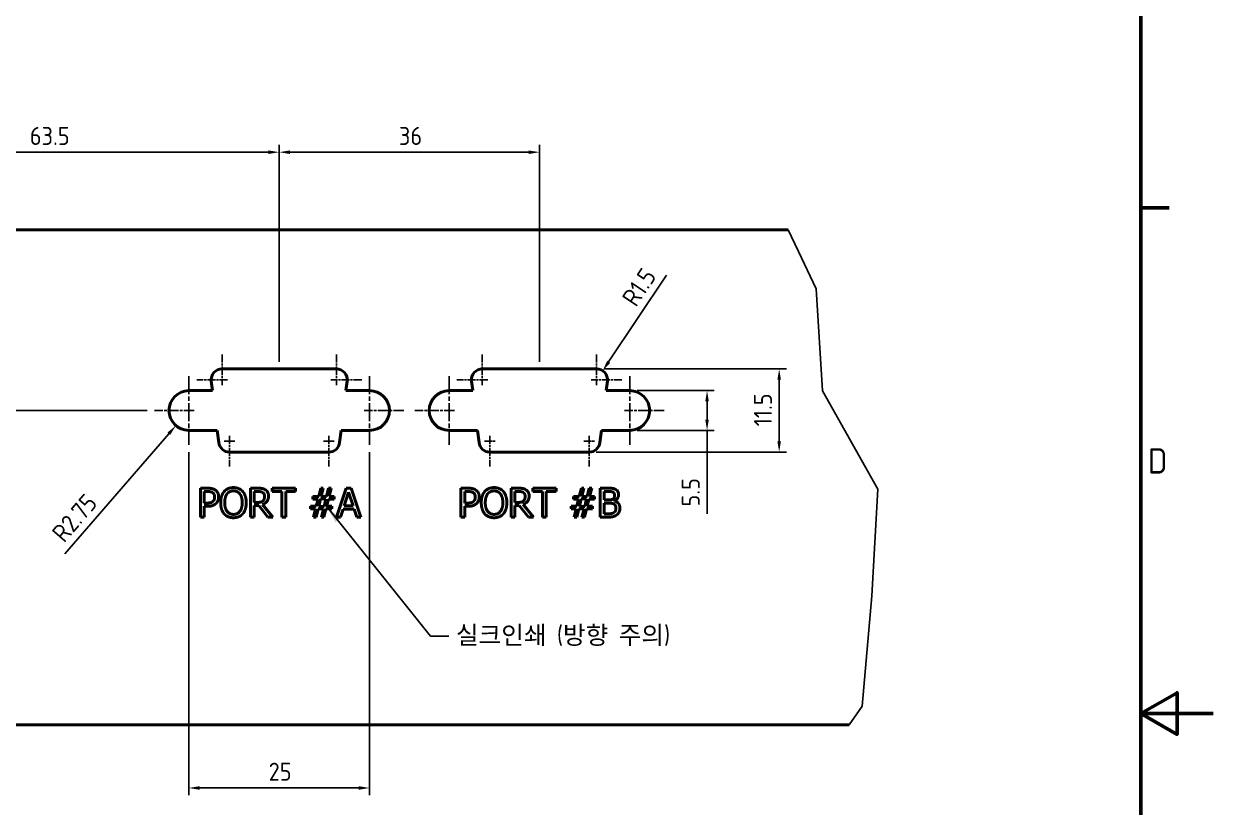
# Model space of a CAD drawing. Header units: millimetres. Extents: x 0 to 1188, y 0 to 840.
# Drawn here: x 858.9 to 1188, y 394.1 to 610.9 of the extents above; entities that cross this region are included whole.
import ezdxf

# ---------------------------------------------------------------- set-up
doc = ezdxf.new("R2010")
doc.units = ezdxf.units.MM
doc.header["$LTSCALE"] = 2
doc.linetypes.add('CHAIN', pattern=[0.3543, 0.2362, -0.0295, 0.0591, -0.0295])
doc.layers.get('0').update_dxf_attribs({"color": 3, "lineweight": 25})
for name, color, linetype, lineweight in [('가시적인 것(ISO)', 3, 'Continuous', 40), ('경계(ISO)', 7, 'Continuous', 50), ('기호(ISO)', 5, 'Continuous', 25), ('끊기 선(JIS)', 1, 'Continuous', 25), ('중심 표식(ISO)', 1, 'Continuous', 25), ('치수(ISO)', 2, 'Continuous', 25)]:
    doc.layers.add(name, color=color, linetype=linetype, lineweight=lineweight)
doc.styles.add('문자 텍스트_PSTEK_POSCO', font='isocp.shx')
doc.styles.add('치수 텍스트_PSTEK_POSCO', font='isocp.shx')
doc.dimstyles.new('치수_PSTEK_POSCO', dxfattribs={"dimscale": 2, "dimtxt": 2.5, "dimasz": 1.5, "dimexe": 1, "dimexo": 1, "dimgap": 1, "dimtad": 1, "dimrnd": 1e-08, "dimdsep": 46, "dimtxsty": '치수 텍스트_PSTEK_POSCO', "dimcen": 0.09, "dimdle": 10, "dimclrd": 7, "dimclre": 7, "dimclrt": 2, "dimadec": 1, "dimazin": 2, "dimtfac": 1, "dimtmove": 0, "dimatfit": 3, "dimfxl": 0, "dimtolj": 1, "dimlwd": -1, "dimlwe": -1, "dimarcsym": 0})
doc.dimstyles.new('치수_PSTEK_POSCO$7', dxfattribs={"dimscale": 2, "dimtxt": 2.5, "dimasz": 2.5, "dimexe": 1, "dimexo": 1, "dimgap": 1, "dimtad": 1, "dimrnd": 1e-08, "dimdsep": 46, "dimtxsty": '치수 텍스트_PSTEK_POSCO', "dimcen": 0.09, "dimdle": 10, "dimclrd": 7, "dimclre": 7, "dimclrt": 2, "dimadec": 1, "dimazin": 2, "dimtfac": 1, "dimtmove": 0, "dimatfit": 3, "dimfxl": 0, "dimtolj": 1, "dimlwd": -1, "dimlwe": -1, "dimarcsym": 0})

# ---------------------------------------------------------------- blocks, each defined once
blk = doc.blocks.new('경계 Default Border')
at = {"layer": '경계(ISO)'}
blk.add_line((584, 280), (587.9, 280), dxfattribs=at)
at = {"layer": '경계(ISO)', "flags": 128}
for points in [[(10, 10), (10, 410), (584, 410), (584, 10), (10, 10)], [(594, 210), (584, 210), (589, 212.89), (589, 207.11), (584, 210)]]:
    blk.add_lwpolyline(points, dxfattribs=at)
at = {"layer": '경계(ISO)', "color": 2, "insert": (584.96, 243.22), "char_height": 3.5, "attachment_point": 7, "style": '문자 텍스트_PSTEK_POSCO'}
blk.add_mtext('D', dxfattribs=at)
blk = doc.blocks.new('*D53')
at = {"layer": 'Defpoints', "color": 0, "transparency": 16777216}
for p in [(1026.57, 509.39), (1026.57, 498.39), (1047.95, 498.39)]:
    blk.add_point(p, dxfattribs=at)
at = {"layer": '치수(ISO)', "color": 7, "transparency": 16777216}
for p, q in [((1028.57, 509.39), (1049.95, 509.39)), ((1047.95, 506.39), (1047.95, 501.39)), ((1028.57, 498.39), (1049.95, 498.39)), ((1047.95, 498.39), (1047.95, 475.32))]:
    blk.add_line(p, q, dxfattribs=at)
for points in [[(1047.45, 506.39), (1048.45, 506.39), (1047.95, 509.39)], [(1047.45, 501.39), (1048.45, 501.39), (1047.95, 498.39)]]:
    blk.add_solid(points, dxfattribs=at)
at = {"layer": '치수(ISO)', "color": 2, "transparency": 16777216, "insert": (1043.45, 477.32), "char_height": 5, "attachment_point": 4, "rotation": 90, "style": '치수 텍스트_PSTEK_POSCO'}
blk.add_mtext('\\A1;5.5', dxfattribs=at)
blk = doc.blocks.new('*D54')
at = {"layer": 'Defpoints', "color": 0, "transparency": 16777216}
for p in [(1017.38, 515.39), (1015.31, 492.39), (1067.9, 492.39)]:
    blk.add_point(p, dxfattribs=at)
at = {"layer": '치수(ISO)', "color": 7, "transparency": 16777216}
for p, q in [((1019.38, 515.39), (1069.9, 515.39)), ((1067.9, 512.39), (1067.9, 495.39)), ((1017.31, 492.39), (1069.9, 492.39))]:
    blk.add_line(p, q, dxfattribs=at)
for points in [[(1067.4, 512.39), (1068.4, 512.39), (1067.9, 515.39)], [(1067.4, 495.39), (1068.4, 495.39), (1067.9, 492.39)]]:
    blk.add_solid(points, dxfattribs=at)
at = {"layer": '치수(ISO)', "color": 2, "transparency": 16777216, "insert": (1063.4, 499.53), "char_height": 5, "attachment_point": 4, "rotation": 90, "style": '치수 텍스트_PSTEK_POSCO'}
blk.add_mtext('\\A1;11.5', dxfattribs=at)
blk = doc.blocks.new('*D55')
at = {"layer": 'Defpoints', "color": 0, "transparency": 16777216}
for p in [(904.57, 503.89), (900.98, 499.72)]:
    blk.add_point(p, dxfattribs=at)
at = {"layer": '치수(ISO)', "color": 7, "transparency": 16777216}
blk.add_line((870.29, 464.21), (899.01, 497.45), dxfattribs=at)
blk.add_solid([(898.64, 497.78), (899.39, 497.13), (900.98, 499.72)], dxfattribs=at)
at = {"layer": '치수(ISO)', "color": 2, "transparency": 16777216, "insert": (868.19, 468.66), "char_height": 5, "attachment_point": 4, "rotation": 49.1766, "style": '치수 텍스트_PSTEK_POSCO'}
blk.add_mtext('\\A1;R2.75', dxfattribs=at)
blk = doc.blocks.new('*D56')
at = {"layer": 'Defpoints', "color": 0, "transparency": 16777216}
for p in [(1019.05, 514.88), (1017.38, 512.39)]:
    blk.add_point(p, dxfattribs=at)
at = {"layer": '치수(ISO)', "color": 7, "transparency": 16777216}
blk.add_line((1036.74, 541.31), (1020.72, 517.37), dxfattribs=at)
blk.add_solid([(1020.31, 517.65), (1021.14, 517.09), (1019.05, 514.88)], dxfattribs=at)
at = {"layer": '치수(ISO)', "color": 2, "transparency": 16777216, "insert": (1026.21, 533.66), "char_height": 5, "attachment_point": 4, "rotation": 56.2028, "style": '치수 텍스트_PSTEK_POSCO'}
blk.add_mtext('\\A1;R1.5', dxfattribs=at)
blk = doc.blocks.new('*D57')
at = {"layer": 'Defpoints', "color": 0, "transparency": 16777216}
for p in [(929.57, 575.39), (802.57, 553.89), (929.57, 515.39)]:
    blk.add_point(p, dxfattribs=at)
at = {"layer": '치수(ISO)', "color": 7, "transparency": 16777216}
for p, q in [((802.57, 555.89), (802.57, 577.39)), ((929.57, 517.39), (929.57, 577.39)), ((805.57, 575.39), (926.57, 575.39))]:
    blk.add_line(p, q, dxfattribs=at)
for points in [[(805.57, 575.89), (805.57, 574.89), (802.57, 575.39)], [(926.57, 575.89), (926.57, 574.89), (929.57, 575.39)]]:
    blk.add_solid(points, dxfattribs=at)
at = {"layer": '치수(ISO)', "color": 2, "transparency": 16777216, "insert": (860.57, 579.89), "char_height": 5, "attachment_point": 4, "style": '치수 텍스트_PSTEK_POSCO'}
blk.add_mtext('\\A1;63.5', dxfattribs=at)
blk = doc.blocks.new('*D58')
at = {"layer": 'Defpoints', "color": 0, "transparency": 16777216}
for p in [(1001.57, 575.39), (929.57, 515.39), (1001.57, 515.39)]:
    blk.add_point(p, dxfattribs=at)
at = {"layer": '치수(ISO)', "color": 7, "transparency": 16777216}
for p, q in [((929.57, 517.39), (929.57, 577.39)), ((1001.57, 517.39), (1001.57, 577.39)), ((932.57, 575.39), (998.57, 575.39))]:
    blk.add_line(p, q, dxfattribs=at)
for points in [[(932.57, 575.89), (932.57, 574.89), (929.57, 575.39)], [(998.57, 575.89), (998.57, 574.89), (1001.57, 575.39)]]:
    blk.add_solid(points, dxfattribs=at)
at = {"layer": '치수(ISO)', "color": 2, "transparency": 16777216, "insert": (962.7, 579.89), "char_height": 5, "attachment_point": 4, "style": '치수 텍스트_PSTEK_POSCO'}
blk.add_mtext('\\A1;36', dxfattribs=at)
blk = doc.blocks.new('*D59')
at = {"layer": 'Defpoints', "color": 0, "transparency": 16777216}
for p in [(775.21, 503.89), (895.07, 503.89), (806.57, 416.89)]:
    blk.add_point(p, dxfattribs=at)
at = {"layer": '치수(ISO)', "color": 7, "transparency": 16777216}
for p, q in [((893.07, 503.89), (773.21, 503.89)), ((775.21, 419.89), (775.21, 500.89)), ((804.57, 416.89), (773.21, 416.89))]:
    blk.add_line(p, q, dxfattribs=at)
for points in [[(774.71, 500.89), (775.71, 500.89), (775.21, 503.89)], [(774.71, 419.89), (775.71, 419.89), (775.21, 416.89)]]:
    blk.add_solid(points, dxfattribs=at)
at = {"layer": '치수(ISO)', "color": 2, "transparency": 16777216, "insert": (770.71, 454.78), "char_height": 5, "attachment_point": 4, "rotation": 90, "style": '치수 텍스트_PSTEK_POSCO'}
blk.add_mtext('\\A1;43.5', dxfattribs=at)
blk = doc.blocks.new('*D60')
at = {"layer": 'Defpoints', "color": 0, "transparency": 16777216}
for p in [(904.57, 494.39), (954.57, 494.39), (954.57, 399.41)]:
    blk.add_point(p, dxfattribs=at)
at = {"layer": '치수(ISO)', "color": 7, "transparency": 16777216}
for p, q in [((904.57, 492.39), (904.57, 397.41)), ((954.57, 492.39), (954.57, 397.41)), ((907.57, 399.41), (951.57, 399.41))]:
    blk.add_line(p, q, dxfattribs=at)
for points in [[(907.57, 399.91), (907.57, 398.91), (904.57, 399.41)], [(951.57, 399.91), (951.57, 398.91), (954.57, 399.41)]]:
    blk.add_solid(points, dxfattribs=at)
at = {"layer": '치수(ISO)', "color": 2, "transparency": 16777216, "insert": (926.65, 403.91), "char_height": 5, "attachment_point": 4, "style": '치수 텍스트_PSTEK_POSCO'}
blk.add_mtext('\\A1;25', dxfattribs=at)

msp = doc.modelspace()

# ---------------------------------------------------------------- linework, layer by layer
at = {"layer": '가시적인 것(ISO)'}
for p, q in [((806.571, 553.886), (1070.383, 553.886)), ((913.758, 515.386), (945.384, 515.386)), ((985.758, 515.386), (1017.384, 515.386)), ((911.101, 509.386), (910.78, 512.023)), ((948.362, 512.023), (948.041, 509.386)), ((983.101, 509.386), (982.78, 512.023)), ((1020.362, 512.023), (1020.041, 509.386)), ((904.571, 509.386), (911.101, 509.386)), ((948.041, 509.386), (954.571, 509.386)), ((976.571, 509.386), (983.101, 509.386)), ((1020.041, 509.386), (1026.571, 509.386)), ((912.441, 498.386), (904.571, 498.386)), ((912.85, 495.023), (912.441, 498.386)), ((946.701, 498.386), (946.292, 495.023)), ((954.571, 498.386), (946.701, 498.386)), ((984.441, 498.386), (976.571, 498.386)), ((984.85, 495.023), (984.441, 498.386)), ((1018.701, 498.386), (1018.292, 495.023)), ((1026.571, 498.386), (1018.701, 498.386)), ((943.314, 492.386), (915.828, 492.386)), ((1015.314, 492.386), (987.828, 492.386)), ((907.756, 482.386), (907.756, 474.386)), ((909.766, 482.386), (907.756, 482.386)), ((908.819, 478.276), (908.819, 481.465)), ((908.819, 481.465), (909.701, 481.465)), ((921.61, 482.386), (921.61, 474.386)), ((923.672, 482.386), (921.61, 482.386)), ((922.673, 478.457), (922.673, 481.465)), ((922.673, 481.465), (923.73, 481.465)), ((927.62, 482.386), (927.62, 481.439)), ((934.051, 482.386), (927.62, 482.386)), ((927.62, 481.439), (930.304, 481.439)), ((930.304, 481.439), (930.304, 474.386)), ((931.367, 481.439), (934.051, 481.439)), ((931.367, 474.386), (931.367, 481.439)), ((934.051, 481.439), (934.051, 482.386)), ((941.059, 482.386), (940.495, 480.117)), ((941.753, 482.386), (941.059, 482.386)), ((941.189, 480.117), (941.753, 482.386)), ((943.218, 482.386), (942.654, 480.117)), ((943.911, 482.386), (943.218, 482.386)), ((943.347, 480.117), (943.911, 482.386)), ((948.138, 482.386), (945.441, 474.386)), ((947.535, 477.53), (948.767, 481.297)), ((949.448, 482.386), (948.138, 482.386)), ((948.767, 481.297), (950.005, 477.53)), ((952.145, 474.386), (949.448, 482.386)), ((979.866, 482.386), (979.866, 474.386)), ((981.876, 482.386), (979.866, 482.386)), ((980.929, 478.276), (980.929, 481.465)), ((980.929, 481.465), (981.811, 481.465)), ((993.72, 482.386), (993.72, 474.386)), ((995.782, 482.386), (993.72, 482.386)), ((994.783, 478.457), (994.783, 481.465)), ((994.783, 481.465), (995.84, 481.465)), ((999.73, 482.386), (999.73, 481.439)), ((1006.161, 482.386), (999.73, 482.386)), ((999.73, 481.439), (1002.414, 481.439)), ((1002.414, 481.439), (1002.414, 474.386)), ((1003.477, 481.439), (1006.161, 481.439)), ((1003.477, 474.386), (1003.477, 481.439)), ((1006.161, 481.439), (1006.161, 482.386)), ((1013.169, 482.386), (1012.605, 480.117)), ((1013.863, 482.386), (1013.169, 482.386)), ((1013.299, 480.117), (1013.863, 482.386)), ((1015.328, 482.386), (1014.764, 480.117)), ((1016.022, 482.386), (1015.328, 482.386)), ((1015.458, 480.117), (1016.022, 482.386)), ((1018.414, 482.386), (1018.414, 474.386)), ((1020.534, 482.386), (1018.414, 482.386)), ((1019.477, 479.138), (1019.477, 481.478)), ((1019.477, 481.478), (1020.495, 481.478)), ((909.545, 478.276), (908.819, 478.276)), ((908.819, 477.368), (909.72, 477.368)), ((908.819, 474.386), (908.819, 477.368)), ((923.607, 478.457), (922.673, 478.457)), ((922.673, 477.569), (923.892, 477.569)), ((922.673, 474.386), (922.673, 477.569)), ((923.892, 477.569), (926.42, 474.386)), ((927.801, 474.386), (924.955, 477.867)), ((938.245, 477.374), (938.245, 476.648)), ((939.821, 477.374), (938.245, 477.374)), ((938.874, 480.117), (938.874, 479.391)), ((940.495, 480.117), (938.874, 480.117)), ((938.874, 479.391), (940.307, 479.391)), ((940.307, 479.391), (939.821, 477.374)), ((940.501, 477.361), (941.001, 479.404)), ((941.986, 477.361), (940.501, 477.361)), ((941.001, 479.404), (942.485, 479.404)), ((942.654, 480.117), (941.189, 480.117)), ((942.485, 479.404), (941.986, 477.361)), ((942.673, 477.374), (943.159, 479.391)), ((944.106, 477.374), (942.673, 477.374)), ((943.159, 479.391), (944.735, 479.391)), ((944.735, 480.117), (943.347, 480.117)), ((944.106, 476.648), (944.106, 477.374)), ((944.735, 479.391), (944.735, 480.117)), ((950.005, 477.53), (947.535, 477.53)), ((981.655, 478.276), (980.929, 478.276)), ((980.929, 477.368), (981.83, 477.368)), ((980.929, 474.386), (980.929, 477.368)), ((995.717, 478.457), (994.783, 478.457)), ((994.783, 477.569), (996.002, 477.569)), ((994.783, 474.386), (994.783, 477.569)), ((996.002, 477.569), (998.531, 474.386)), ((999.911, 474.386), (997.065, 477.867)), ((1010.355, 477.374), (1010.355, 476.648)), ((1011.931, 477.374), (1010.355, 477.374)), ((1010.984, 480.117), (1010.984, 479.391)), ((1012.605, 480.117), (1010.984, 480.117)), ((1010.984, 479.391), (1012.417, 479.391)), ((1012.417, 479.391), (1011.931, 477.374)), ((1012.612, 477.361), (1013.111, 479.404)), ((1014.096, 477.361), (1012.612, 477.361)), ((1013.111, 479.404), (1014.595, 479.404)), ((1014.764, 480.117), (1013.299, 480.117)), ((1014.595, 479.404), (1014.096, 477.361)), ((1014.783, 477.374), (1015.27, 479.391)), ((1016.216, 477.374), (1014.783, 477.374)), ((1015.27, 479.391), (1016.845, 479.391)), ((1016.845, 480.117), (1015.458, 480.117)), ((1016.216, 476.648), (1016.216, 477.374)), ((1016.845, 479.391), (1016.845, 480.117)), ((1020.683, 479.138), (1019.477, 479.138)), ((1019.477, 475.293), (1019.477, 478.25)), ((1019.477, 478.25), (1020.683, 478.25)), ((1022.343, 478.833), (1022.343, 478.872)), ((907.756, 474.386), (908.819, 474.386)), ((921.61, 474.386), (922.673, 474.386)), ((926.42, 474.386), (927.801, 474.386)), ((930.304, 474.386), (931.367, 474.386)), ((938.245, 476.648), (939.633, 476.648)), ((939.633, 476.648), (939.069, 474.386)), ((939.069, 474.386), (939.762, 474.386)), ((939.762, 474.386), (940.326, 476.648)), ((940.326, 476.648), (941.791, 476.648)), ((941.791, 476.648), (941.227, 474.386)), ((941.227, 474.386), (941.921, 474.386)), ((941.921, 474.386), (942.485, 476.648)), ((942.485, 476.648), (944.106, 476.648)), ((945.441, 474.386), (946.518, 474.386)), ((946.518, 474.386), (947.244, 476.622)), ((947.244, 476.622), (950.297, 476.622)), ((950.297, 476.622), (951.023, 474.386)), ((951.023, 474.386), (952.145, 474.386)), ((979.866, 474.386), (980.929, 474.386)), ((993.72, 474.386), (994.783, 474.386)), ((998.531, 474.386), (999.911, 474.386)), ((1002.414, 474.386), (1003.477, 474.386)), ((1010.355, 476.648), (1011.743, 476.648)), ((1011.743, 476.648), (1011.179, 474.386)), ((1011.179, 474.386), (1011.873, 474.386)), ((1011.873, 474.386), (1012.437, 476.648)), ((1012.437, 476.648), (1013.902, 476.648)), ((1013.902, 476.648), (1013.338, 474.386)), ((1013.338, 474.386), (1014.031, 474.386)), ((1014.031, 474.386), (1014.595, 476.648)), ((1014.595, 476.648), (1016.216, 476.648)), ((1018.414, 474.386), (1020.709, 474.386)), ((1020.339, 475.293), (1019.477, 475.293)), ((1087.275, 416.886), (806.571, 416.886))]:
    msp.add_line(p, q, dxfattribs=at)
for centre, radius, start, end in [((913.758, 512.386), 3, 90, 186.94098), ((945.384, 512.386), 3, 353.05902, 90), ((985.758, 512.386), 3, 90, 186.94098), ((1017.384, 512.386), 3, 353.05902, 90), ((904.571, 503.886), 5.5, 90, 270), ((954.571, 503.886), 5.5, 270, 90), ((976.571, 503.886), 5.5, 90, 270), ((1026.571, 503.886), 5.5, 270, 90), ((915.828, 495.386), 3, 186.94098, 270), ((943.314, 495.386), 3, 270, 353.05902), ((987.828, 495.386), 3, 186.94098, 270), ((1015.314, 495.386), 3, 270, 353.05902)]:
    msp.add_arc(centre, radius, start, end, dxfattribs=at)
for points in [[(909.701, 481.465), (910.2, 481.465), (910.874, 481.329), (911.127, 481.16)], [(911.86, 481.887), (911.477, 482.152), (910.479, 482.386), (909.766, 482.386)], [(911.127, 481.16), (911.419, 480.966), (911.704, 480.357), (911.704, 479.942)], [(912.813, 479.974), (912.813, 480.642), (912.307, 481.582), (911.86, 481.887)], [(914.33, 481.472), (913.869, 480.921), (913.37, 479.391), (913.37, 478.386)], [(916.903, 482.554), (916.099, 482.554), (914.796, 482.003), (914.33, 481.472)], [(914.479, 478.386), (914.479, 479.164), (914.816, 480.395), (915.133, 480.804)], [(915.133, 480.804), (915.464, 481.232), (916.333, 481.634), (916.91, 481.634)], [(919.484, 481.472), (919.03, 481.984), (917.72, 482.554), (916.903, 482.554)], [(916.91, 481.634), (917.467, 481.634), (918.362, 481.219), (918.68, 480.804)], [(918.68, 480.804), (918.991, 480.402), (919.334, 479.177), (919.334, 478.386)], [(920.443, 478.386), (920.443, 479.384), (919.937, 480.94), (919.484, 481.472)], [(925.707, 481.964), (925.286, 482.237), (924.359, 482.386), (923.672, 482.386)], [(923.73, 481.465), (924.171, 481.465), (924.774, 481.342), (925.001, 481.193)], [(925.001, 481.193), (925.26, 481.018), (925.506, 480.48), (925.506, 480.13)], [(926.615, 480.214), (926.615, 480.843), (926.129, 481.692), (925.707, 481.964)], [(981.811, 481.465), (982.31, 481.465), (982.984, 481.329), (983.237, 481.16)], [(983.97, 481.887), (983.587, 482.152), (982.589, 482.386), (981.876, 482.386)], [(983.237, 481.16), (983.529, 480.966), (983.814, 480.357), (983.814, 479.942)], [(984.923, 479.974), (984.923, 480.642), (984.417, 481.582), (983.97, 481.887)], [(986.44, 481.472), (985.979, 480.921), (985.48, 479.391), (985.48, 478.386)], [(989.014, 482.554), (988.21, 482.554), (986.907, 482.003), (986.44, 481.472)], [(986.589, 478.386), (986.589, 479.164), (986.926, 480.395), (987.244, 480.804)], [(987.244, 480.804), (987.574, 481.232), (988.443, 481.634), (989.02, 481.634)], [(991.594, 481.472), (991.14, 481.984), (989.83, 482.554), (989.014, 482.554)], [(989.02, 481.634), (989.578, 481.634), (990.472, 481.219), (990.79, 480.804)], [(990.79, 480.804), (991.101, 480.402), (991.445, 479.177), (991.445, 478.386)], [(992.553, 478.386), (992.553, 479.384), (992.048, 480.94), (991.594, 481.472)], [(997.817, 481.964), (997.396, 482.237), (996.469, 482.386), (995.782, 482.386)], [(995.84, 481.465), (996.281, 481.465), (996.884, 481.342), (997.111, 481.193)], [(997.111, 481.193), (997.37, 481.018), (997.616, 480.48), (997.616, 480.13)], [(998.725, 480.214), (998.725, 480.843), (998.239, 481.692), (997.817, 481.964)], [(1020.495, 481.478), (1021.059, 481.478), (1021.688, 481.413), (1021.947, 481.271)], [(1022.634, 482.062), (1022.245, 482.276), (1021.39, 482.386), (1020.534, 482.386)], [(1021.947, 481.271), (1022.161, 481.147), (1022.355, 480.72), (1022.355, 480.434)], [(1022.343, 478.872), (1022.868, 479.125), (1023.464, 480.019), (1023.464, 480.583)], [(1023.464, 480.583), (1023.464, 481.089), (1023.069, 481.835), (1022.634, 482.062)], [(911.25, 478.755), (910.991, 478.483), (910.193, 478.276), (909.545, 478.276)], [(909.72, 477.368), (910.576, 477.368), (911.697, 477.789), (912.112, 478.198)], [(911.704, 479.942), (911.704, 479.559), (911.49, 478.995), (911.25, 478.755)], [(912.112, 478.198), (912.443, 478.522), (912.813, 479.455), (912.813, 479.974)], [(913.37, 478.386), (913.37, 477.4), (913.863, 475.838), (914.323, 475.306)], [(916.91, 475.138), (915.801, 475.138), (914.479, 476.81), (914.479, 478.386)], [(919.334, 478.386), (919.334, 476.81), (918.018, 475.138), (916.91, 475.138)], [(919.484, 475.306), (919.95, 475.838), (920.443, 477.413), (920.443, 478.386)], [(925.052, 478.872), (924.8, 478.619), (924.067, 478.457), (923.607, 478.457)], [(924.955, 477.867), (925.72, 478.152), (926.615, 479.339), (926.615, 480.214)], [(925.506, 480.13), (925.506, 479.715), (925.286, 479.092), (925.052, 478.872)], [(983.36, 478.755), (983.101, 478.483), (982.304, 478.276), (981.655, 478.276)], [(981.83, 477.368), (982.686, 477.368), (983.808, 477.789), (984.223, 478.198)], [(983.814, 479.942), (983.814, 479.559), (983.6, 478.995), (983.36, 478.755)], [(984.223, 478.198), (984.553, 478.522), (984.923, 479.455), (984.923, 479.974)], [(985.48, 478.386), (985.48, 477.4), (985.973, 475.838), (986.433, 475.306)], [(989.02, 475.138), (987.911, 475.138), (986.589, 476.81), (986.589, 478.386)], [(991.445, 478.386), (991.445, 476.81), (990.129, 475.138), (989.02, 475.138)], [(991.594, 475.306), (992.061, 475.838), (992.553, 477.413), (992.553, 478.386)], [(997.163, 478.872), (996.91, 478.619), (996.177, 478.457), (995.717, 478.457)], [(997.065, 477.867), (997.83, 478.152), (998.725, 479.339), (998.725, 480.214)], [(997.616, 480.13), (997.616, 479.715), (997.396, 479.092), (997.163, 478.872)], [(1021.908, 479.404), (1021.655, 479.241), (1021.182, 479.138), (1020.683, 479.138)], [(1020.683, 478.25), (1021.234, 478.25), (1021.83, 478.172), (1022.083, 478.042)], [(1022.355, 480.434), (1022.355, 480.058), (1022.155, 479.559), (1021.908, 479.404)], [(1022.083, 478.042), (1022.472, 477.835), (1022.731, 477.251), (1022.731, 476.797)], [(1023.84, 476.843), (1023.84, 477.608), (1023.056, 478.639), (1022.343, 478.833)], [(914.323, 475.306), (914.796, 474.768), (916.093, 474.217), (916.903, 474.217)], [(916.903, 474.217), (917.688, 474.217), (918.991, 474.749), (919.484, 475.306)], [(986.433, 475.306), (986.907, 474.768), (988.203, 474.217), (989.014, 474.217)], [(989.014, 474.217), (989.798, 474.217), (991.101, 474.749), (991.594, 475.306)], [(1022.155, 475.63), (1021.843, 475.423), (1021.039, 475.293), (1020.339, 475.293)], [(1020.709, 474.386), (1021.526, 474.386), (1022.556, 474.684), (1023.01, 475.034)], [(1022.731, 476.797), (1022.731, 476.376), (1022.453, 475.844), (1022.155, 475.63)], [(1023.01, 475.034), (1023.386, 475.332), (1023.84, 476.246), (1023.84, 476.843)]]:
    msp.add_open_spline(points, degree=2, dxfattribs=at)
at = {"layer": '끊기 선(JIS)'}
for p, q in [((1073.241, 547.886), (1070.383, 553.886)), ((1073.241, 547.886), (1078.152, 537.577)), ((1078.152, 537.577), (1079.863, 509.304)), ((1079.863, 509.304), (1095.183, 482.151)), ((1095.183, 482.151), (1093.541, 452.586)), ((1093.541, 452.586), (1090.891, 422.088)), ((1090.891, 422.088), (1090.055, 420.886)), ((1087.275, 416.886), (1090.055, 420.886))]:
    msp.add_line(p, q, dxfattribs=at)
at = {"layer": '중심 표식(ISO)', "linetype": 'CHAIN', "ltscale": 4.722531}
for p, q in [((913.758, 519.386), (913.758, 510.886)), ((945.384, 519.386), (945.384, 510.886)), ((985.758, 519.386), (985.758, 510.886)), ((1017.384, 519.386), (1017.384, 510.886)), ((915.258, 512.386), (906.758, 512.386)), ((952.384, 512.386), (943.884, 512.386)), ((987.258, 512.386), (978.758, 512.386)), ((1024.384, 512.386), (1015.884, 512.386)), ((915.828, 496.886), (915.828, 488.386)), ((943.314, 496.886), (943.314, 488.386)), ((987.828, 496.886), (987.828, 488.386)), ((1015.314, 496.886), (1015.314, 488.386))]:
    msp.add_line(p, q, dxfattribs=at)
at = {"layer": '중심 표식(ISO)', "linetype": 'CHAIN', "ltscale": 10.556371}
for p, q in [((904.571, 513.386), (904.571, 494.386)), ((954.571, 513.386), (954.571, 494.386)), ((976.571, 513.386), (976.571, 494.386)), ((1026.571, 513.386), (1026.571, 494.386))]:
    msp.add_line(p, q, dxfattribs=at)
at = {"layer": '중심 표식(ISO)', "linetype": 'CHAIN', "ltscale": 6.111541}
for p, q in [((906.071, 503.886), (895.071, 503.886)), ((964.071, 503.886), (953.071, 503.886)), ((978.071, 503.886), (967.071, 503.886)), ((1036.071, 503.886), (1025.071, 503.886))]:
    msp.add_line(p, q, dxfattribs=at)
at = {"layer": '중심 표식(ISO)', "linetype": 'CHAIN', "ltscale": 1.666711}
for p, q in [((917.328, 495.386), (914.328, 495.386)), ((944.814, 495.386), (941.814, 495.386)), ((989.328, 495.386), (986.328, 495.386)), ((1016.814, 495.386), (1013.814, 495.386))]:
    msp.add_line(p, q, dxfattribs=at)

# ---------------------------------------------------------------- block references
at = {"xscale": 2, "yscale": 2, "zscale": 2}
msp.add_blockref('경계 Default Border', (0, 0), dxfattribs=at)

# ---------------------------------------------------------------- texts
at = {"layer": '기호(ISO)', "color": 2, "insert": (978.46, 441.459), "char_height": 5, "width": 70.6317, "attachment_point": 4, "style": '치수 텍스트_PSTEK_POSCO'}
msp.add_mtext('{\\fISOCP|b0|i0;\\H5.0000;실크인쇄 (방향 주의)}', dxfattribs=at)

# ---------------------------------------------------------------- dimensions: what is measured, and where the dimension line sits
at = {"layer": '치수(ISO)', "color": 7}
for base, p1, p2, angle, override, picture, middle in [((929.571, 575.386), (802.571, 553.886), (929.571, 515.386), 180, {"dimdec": 2, "dimlfac": 0.5, "dimtp": 0, "dimtm": 0, "dimtdec": 2, "dimtofl": 0, "dimatfit": 1}, '*D57', (866.071, 575.386)), ((1001.571, 575.386), (929.571, 515.386), (1001.571, 515.386), 180, {"dimdec": 2, "dimlfac": 0.5, "dimtp": 0, "dimtm": 0, "dimtdec": 2, "dimtofl": 0, "dimatfit": 1}, '*D58', (965.571, 575.386)), ((1067.905, 492.386), (1017.384, 515.386), (1015.314, 492.386), 270, {"dimdec": 2, "dimlfac": 0.5, "dimtp": 0, "dimtm": 0, "dimtdec": 2, "dimtofl": 0, "dimatfit": 1}, '*D54', (1067.905, 503.886)), ((1047.95, 498.386), (1026.571, 509.386), (1026.571, 498.386), 270, {"dimdec": 2, "dimlfac": 0.5, "dimtp": 0, "dimtm": 0, "dimtdec": 2, "dimtofl": 0, "dimatfit": 2}, '*D53', (1047.95, 480.928)), ((775.212, 503.886), (806.571, 416.886), (895.071, 503.886), 90, {"dimdec": 2, "dimlfac": 0.5, "dimtp": 0, "dimtm": 0, "dimtdec": 2, "dimtofl": 0, "dimatfit": 1}, '*D59', (775.212, 460.386)), ((954.571, 399.409), (904.571, 494.386), (954.571, 494.386), 180, {"dimdec": 2, "dimlfac": 0.5, "dimtp": 0, "dimtm": 0, "dimtdec": 2, "dimtofl": 0, "dimatfit": 1}, '*D60', (929.571, 399.409))]:
    dim = msp.add_linear_dim(base=base, p1=p1, p2=p2, angle=angle, dimstyle='치수_PSTEK_POSCO', override=override, dxfattribs=at)
    dim.commit()
    dim.dimension.update_dxf_attribs({"geometry": picture, "text_midpoint": middle, "dimtype": 160})
for center, mpoint, picture, middle in [((1017.384, 512.386), (1019.052, 514.879), '*D56', (1032.79, 535.402)), ((904.571, 503.886), (900.976, 499.724), '*D55', (876.406, 471.283))]:
    dim = msp.add_radius_dim(center=center, mpoint=mpoint, dimstyle='치수_PSTEK_POSCO', override={"dimdec": 2, "dimlfac": 0.5, "dimcen": 0, "dimtp": 0, "dimtm": 0, "dimtdec": 2, "dimtofl": 0}, dxfattribs=at)
    dim.commit()
    dim.dimension.update_dxf_attribs({"geometry": picture, "text_midpoint": middle, "dimtype": 164})

# ---------------------------------------------------------------- leaders
at = {"layer": '기호(ISO)', "color": 7, "annotation_type": 0, "has_hookline": 1, "hookline_direction": 0, "text_width": 62.014}
msp.add_leader([(942.673, 477.374), (971.46, 441.459), (976.46, 441.459)], dimstyle='치수_PSTEK_POSCO$7', override={"dimtad": 0}, dxfattribs=at)

doc.saveas('drawing.dxf')
